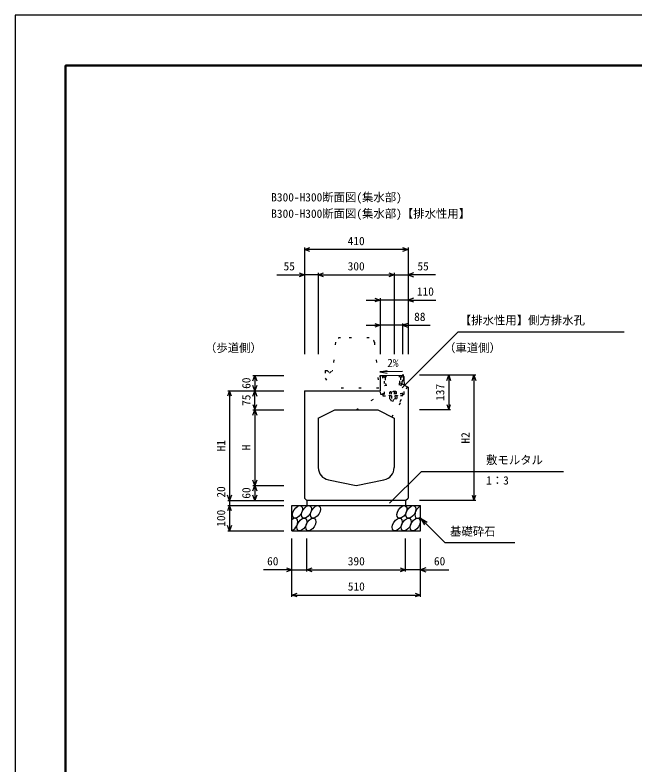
# Model space of a CAD drawing. Units: millimetres, scale not verified. Extents: x -12600 to 12600, y -5940 to 5940.
# Drawn here: x -12600 to -10147, y -2970 to 0 of the extents above; entities that cross this region are included whole.
import ezdxf
from ezdxf.enums import TextEntityAlignment as Align

# ---------------------------------------------------------------- set-up
doc = ezdxf.new("R2010")
doc.units = ezdxf.units.MM
doc.header["$LTSCALE"] = 40
doc.linetypes.add('DOTTED', pattern=[1.75, 0.25, -1.5])
for name, color, linetype, lineweight in [('0-0_DIM', 7, 'Continuous', 25), ('0-1_Defpoints', 5, 'Continuous', 25), ('0-2_HATCH', 6, 'DOTTED', 25), ('0-5_OUTLINE', 3, 'Continuous', 25), ('0-6_OUTLINE2', 4, 'DOTTED', 25), ('0-7_TXT', 7, 'Continuous', 25), ('0-8_WAKU', 3, 'Continuous', 25)]:
    doc.layers.add(name, color=color, linetype=linetype, lineweight=lineweight)
doc.styles.add('ＭＳ ゴシック', font='')
doc.styles.get('ＭＳ ゴシック').set_extended_font_data('MS Gothic')

msp = doc.modelspace()

# ---------------------------------------------------------------- linework, layer by layer
at = {"layer": '0-0_DIM'}
for p, q in [((-11455, -921.3), (-11455, -1342.94)), ((-11045, -928.8), (-11455, -928.8)), ((-11045, -921.3), (-11045, -1342.94)), ((-11563.38, -1028.8), (-11455, -1028.8)), ((-11400, -1028.8), (-11455, -1028.8)), ((-11400, -1021.3), (-11400, -1342.94)), ((-11400, -1028.8), (-11100, -1028.8)), ((-11100, -1021.3), (-11100, -1342.94)), ((-11100, -1028.8), (-11045, -1028.8)), ((-10936.62, -1028.8), (-11045, -1028.8)), ((-11155, -1121.3), (-11155, -1342.94)), ((-11210, -1128.8), (-11155, -1128.8)), ((-11045, -1128.8), (-11155, -1128.8)), ((-11045, -1128.8), (-10935, -1128.8)), ((-11210, -1228.8), (-11155, -1228.8)), ((-11067, -1228.8), (-11155, -1228.8)), ((-11067, -1221.3), (-11067, -1342.94)), ((-11067, -1228.8), (-10957, -1228.8)), ((-11068.17, -1476.24), (-10846.03, -1254.1)), ((-10846.03, -1254.1), (-10190.13, -1254.1)), ((-11658.5, -1427.94), (-11536, -1427.94)), ((-11651, -1427.94), (-11651, -1487.94)), ((-10776.5, -1425.94), (-10999, -1425.94)), ((-10884, -1425.94), (-10884, -1562.94)), ((-10784, -1425.94), (-10784, -1922.94)), ((-11758.5, -1487.94), (-11536, -1487.94)), ((-11751, -1487.94), (-11751, -1922.94)), ((-11651, -1562.94), (-11651, -1487.94)), ((-11658.5, -1562.94), (-11536, -1562.94)), ((-11651, -1562.94), (-11651, -1862.94)), ((-10876.5, -1562.94), (-10999, -1562.94)), ((-11117.89, -1933.75), (-10991.66, -1807.52)), ((-10991.66, -1807.52), (-10430.19, -1807.52)), ((-11658.5, -1862.94), (-11536, -1862.94)), ((-11651, -1862.94), (-11651, -1922.94)), ((-11758.5, -1922.94), (-11536, -1922.94)), ((-11751, -1922.94), (-11751, -1942.94)), ((-10776.5, -1922.94), (-10999, -1922.94)), ((-11758.5, -1942.94), (-11536, -1942.94)), ((-11751, -1942.94), (-11751, -2042.94)), ((-10995, -1992.94), (-10899.24, -2088.7)), ((-10995, -1992.94), (-10969.02, -2007.94)), ((-10995, -1992.94), (-10980, -2018.92)), ((-11758.5, -2042.94), (-11536, -2042.94)), ((-11505, -2304.31), (-11505, -2072.94)), ((-11445, -2204.31), (-11445, -2072.94)), ((-11055, -2204.31), (-11055, -2072.94)), ((-10995, -2304.31), (-10995, -2072.94)), ((-10899.24, -2088.7), (-10621.69, -2088.7)), ((-11505, -2196.81), (-11616.79, -2196.81)), ((-11505, -2196.81), (-11445, -2196.81)), ((-11445, -2196.81), (-11055, -2196.81)), ((-10995, -2196.81), (-11055, -2196.81)), ((-10995, -2196.81), (-10883.21, -2196.81)), ((-11505, -2296.81), (-10995, -2296.81))]:
    msp.add_line(p, q, dxfattribs=at)
for points in [[(-11433.86, -936.5), (-11455, -928.8), (-11433.86, -921.11)], [(-11066.14, -921.11), (-11045, -928.8), (-11066.14, -936.5)], [(-11476.14, -1021.11), (-11455, -1028.8), (-11476.14, -1036.5)], [(-11378.86, -1036.5), (-11400, -1028.8), (-11378.86, -1021.11)], [(-11121.14, -1021.11), (-11100, -1028.8), (-11121.14, -1036.5)], [(-11023.86, -1021.11), (-11045, -1028.8), (-11023.86, -1036.5)], [(-11176.14, -1121.11), (-11155, -1128.8), (-11176.14, -1136.5)], [(-11023.86, -1121.11), (-11045, -1128.8), (-11023.86, -1136.5)], [(-11176.14, -1221.11), (-11155, -1228.8), (-11176.14, -1236.5)], [(-11045.86, -1221.11), (-11067, -1228.8), (-11045.86, -1236.5)], [(-11658.7, -1449.09), (-11651, -1427.94), (-11643.3, -1449.09)], [(-10891.7, -1447.09), (-10884, -1425.94), (-10876.3, -1447.09)], [(-10791.7, -1447.09), (-10784, -1425.94), (-10776.3, -1447.09)], [(-11643.3, -1466.8), (-11651, -1487.94), (-11658.7, -1466.8)], [(-11743.3, -1509.09), (-11751, -1487.94), (-11758.7, -1509.09)], [(-11658.7, -1509.09), (-11651, -1487.94), (-11643.3, -1509.09)], [(-11658.7, -1541.8), (-11651, -1562.94), (-11643.3, -1541.8)], [(-10891.7, -1541.8), (-10884, -1562.94), (-10876.3, -1541.8)], [(-11658.7, -1584.09), (-11651, -1562.94), (-11643.3, -1584.09)], [(-11643.3, -1841.8), (-11651, -1862.94), (-11658.7, -1841.8)], [(-11658.7, -1884.09), (-11651, -1862.94), (-11643.3, -1884.09)], [(-11743.3, -1901.8), (-11751, -1922.94), (-11758.7, -1901.8)], [(-11643.3, -1901.8), (-11651, -1922.94), (-11658.7, -1901.8)], [(-10791.7, -1901.8), (-10784, -1922.94), (-10776.3, -1901.8)], [(-11743.3, -1964.09), (-11751, -1942.94), (-11758.7, -1964.09)], [(-11743.3, -2021.8), (-11751, -2042.94), (-11758.7, -2021.8)], [(-11526.14, -2189.11), (-11505, -2196.81), (-11526.14, -2204.5)], [(-11423.86, -2204.5), (-11445, -2196.81), (-11423.86, -2189.11)], [(-11076.14, -2189.11), (-11055, -2196.81), (-11076.14, -2204.5)], [(-10973.86, -2189.11), (-10995, -2196.81), (-10973.86, -2204.5)], [(-11483.86, -2304.5), (-11505, -2296.81), (-11483.86, -2289.11)], [(-11016.14, -2289.11), (-10995, -2296.81), (-11016.14, -2304.5)]]:
    msp.add_lwpolyline(points, dxfattribs=at)
at = {"layer": '0-1_Defpoints'}
msp.add_lwpolyline([(-12600, -5940), (-4200, -5940), (-4200, 0), (-12600, 0)], close=True, dxfattribs=at)
at = {"layer": '0-2_HATCH'}
for p, q in [((-11066.07, -1506.12), (-11067.72, -1426.14)), ((-11137.68, -1501.6), (-11138.54, -1459.6)), ((-11138.4, -1466.6), (-11073.41, -1465.27)), ((-11073.56, -1458.27), (-11072.69, -1500.26)), ((-11060.18, -1501), (-11060.86, -1467.76)), ((-11144.16, -1502.73), (-11153.16, -1502.91)), ((-11066.2, -1500.12), (-11144.18, -1501.73)), ((-11120.06, -1507.23), (-11087.07, -1506.56)), ((-11117.13, -1521.18), (-11117.39, -1508.68)), ((-11114.5, -1491.74), (-11116.96, -1493.67)), ((-11116.81, -1501.17), (-11116.96, -1493.67)), ((-11090.57, -1500.63), (-11116.81, -1501.17)), ((-11116.57, -1493.32), (-11114.5, -1491.74)), ((-11093.26, -1491.3), (-11114.5, -1491.74)), ((-11110.56, -1501.04), (-11110.72, -1493.54)), ((-11110.46, -1508.54), (-11110.2, -1521.03)), ((-11096.81, -1500.75), (-11096.97, -1493.26)), ((-11096.61, -1508.25), (-11096.35, -1520.75)), ((-11091.13, -1492.79), (-11093.26, -1491.3)), ((-11090.57, -1500.63), (-11090.72, -1493.13)), ((-11089.68, -1508.11), (-11089.42, -1520.61)), ((-11087.07, -1506.56), (-11087.04, -1508.06)), ((-11066.18, -1501.12), (-11060.18, -1501)), ((-11089.42, -1520.61), (-11117.13, -1521.18))]:
    msp.add_line(p, q, dxfattribs=at)
at = {"layer": '0-2_HATCH', "linetype": 'Continuous'}
msp.add_line((-11061.4, -1441.39), (-11060.86, -1467.76), dxfattribs=at)
at = {"layer": '0-2_HATCH'}
for points in [[(-11153.16, -1502.91), (-11154.7, -1427.93), (-11145.7, -1427.74)], [(-11145.7, -1427.74), (-11144.06, -1507.73), (-11066.07, -1506.12)], [(-11138.54, -1459.6), (-11137.54, -1459.58), (-11138.04, -1435.59), (-11139.04, -1435.61), (-11139.18, -1428.61), (-11074.2, -1427.27)], [(-11134.18, -1428.51), (-11134.04, -1435.51), (-11135.04, -1435.53), (-11134.55, -1459.52), (-11133.55, -1459.5), (-11133.4, -1466.5)], [(-11078.41, -1465.37), (-11078.56, -1458.37), (-11077.56, -1458.35), (-11078.05, -1434.35), (-11079.05, -1434.38), (-11079.19, -1427.38)], [(-11074.2, -1427.27), (-11074.05, -1434.27), (-11075.05, -1434.29), (-11074.56, -1458.29), (-11073.56, -1458.27)], [(-11061.4, -1441.39), (-11061.72, -1426.02), (-11067.72, -1426.14)], [(-11087.04, -1508.06), (-11120.03, -1508.73), (-11120.06, -1507.23)]]:
    msp.add_lwpolyline(points, dxfattribs=at)
for centre, radius, start, end in [((-11113.77, -1496.88), 4.53, 47.57461, 134.78335), ((-11103.47, -1511.68), 19.53, 70.56972, 111.78823), ((-11093.78, -1496.47), 4.53, 47.57461, 134.78335), ((-11103.28, -1520.89), 11, 181.1783, 1.1783)]:
    msp.add_arc(centre, radius, start, end, dxfattribs=at)
at = {"layer": '0-2_HATCH', "linetype": 'Continuous'}
for centre in [(-11482.11, -1967.94), (-11446.63, -1967.94), (-11411.16, -1967.94), (-11068.95, -1967.94), (-11033.48, -1967.94), (-11465.23, -2017.94), (-11429.75, -2017.94), (-11087.55, -2017.94), (-11052.07, -2017.94), (-11016.59, -2017.94)]:
    msp.add_ellipse(centre, major_axis=(14.54, 23.54), ratio=0.5792, dxfattribs=at)
for centre, start_param, end_param in [((-10998, -1967.94), 0.6666252, 4.1103269), ((-11500.7, -2017.94), 3.7419964, 7.318141)]:
    msp.add_ellipse(centre, major_axis=(14.54, 23.54), ratio=0.5792, start_param=start_param, end_param=end_param, dxfattribs=at)
at = {"layer": '0-5_OUTLINE', "linetype": 'DOTTED'}
for p, q in [((-11331.81, -1295.99), (-11343, -1407.94)), ((-11198.1, -1277.94), (-11311.9, -1277.94)), ((-11178.2, -1295.95), (-11160, -1477.94)), ((-11373, -1407.94), (-11373, -1437.94)), ((-11373, -1407.94), (-11365, -1407.94)), ((-11373, -1437.94), (-11350, -1477.94)), ((-11160, -1477.94), (-11350, -1477.94))]:
    msp.add_line(p, q, dxfattribs=at)
at = {"layer": '0-5_OUTLINE'}
for p, q in [((-11155, -1427.94), (-11067, -1426.13)), ((-11155, -1427.94), (-11155, -1487.94)), ((-11067, -1426.13), (-11061, -1432)), ((-11045, -1473.94), (-11045, -1912.94)), ((-11455, -1487.94), (-11155, -1487.94)), ((-11455, -1487.94), (-11455, -1912.94)), ((-11400, -1596.94), (-11335, -1562.94)), ((-11335, -1562.94), (-11165, -1562.94)), ((-11400, -1596.94), (-11400, -1791.95)), ((-11359.81, -1840.98), (-11250, -1862.94)), ((-11250, -1862.94), (-11140.19, -1840.98)), ((-11455, -1912.94), (-11445, -1922.94)), ((-11055, -1922.94), (-11445, -1922.94)), ((-11445, -1922.94), (-11445, -1942.94)), ((-11055, -1922.94), (-11045, -1912.94)), ((-11055, -1922.94), (-11055, -1942.94)), ((-11505, -1942.94), (-10995, -1942.94)), ((-11505, -2042.94), (-11505, -1942.94)), ((-10995, -2042.94), (-10995, -1942.94)), ((-11505, -2042.94), (-10995, -2042.94))]:
    msp.add_line(p, q, dxfattribs=at)
at = {"layer": '0-5_OUTLINE', "linetype": 'DOTTED'}
msp.add_lwpolyline([(-11365, -1407.94), (-11355, -1417.94), (-11345, -1407.94), (-11343, -1407.94)], dxfattribs=at)
at = {"layer": '0-5_OUTLINE'}
for points in [[(-11061, -1432), (-11061, -1440.94), (-11070, -1450.94)], [(-11070, -1450.94), (-11070, -1460.94), (-11045, -1473.94)], [(-11165, -1562.94), (-11100, -1596.94), (-11100, -1791.95)]]:
    msp.add_lwpolyline(points, dxfattribs=at)
at = {"layer": '0-5_OUTLINE', "linetype": 'DOTTED'}
for centre, start, end in [((-11311.9, -1297.94), 90, 174.40835), ((-11198.1, -1297.94), 4.08463, 90)]:
    msp.add_arc(centre, 20, start, end, dxfattribs=at)
at = {"layer": '0-5_OUTLINE'}
for centre, start, end in [((-11350, -1791.95), 180, 258.69007), ((-11150, -1791.95), 281.30993, 0)]:
    msp.add_arc(centre, 50, start, end, dxfattribs=at)
at = {"layer": '0-6_OUTLINE2'}
for p, q in [((-11070, -1460.94), (-11132.01, -1580.2)), ((-11048.71, -1472.01), (-11101.6, -1595.58)), ((-11250.08, -1562.94), (-11153.16, -1502.91)), ((-11108.86, -1592.31), (-11060.18, -1501))]:
    msp.add_line(p, q, dxfattribs=at)
at = {"layer": '0-7_TXT'}
msp.add_line((-11156.83, -1413.5), (-11127.19, -1418.15), dxfattribs=at)
msp.add_lwpolyline([(-11066.41, -1411.78), (-11156.83, -1413.5), (-11127.39, -1407.73)], dxfattribs=at)
at = {"layer": '0-8_WAKU', "lineweight": 50}
msp.add_lwpolyline([(-12400, -5740), (-4400, -5740), (-4400, -200), (-12400, -200)], close=True, dxfattribs=at)

# ---------------------------------------------------------------- texts
at = {"layer": '0-0_DIM', "style": 'ＭＳ ゴシック'}
for s, p in [('410', (-11283.75, -921.3)), ('55', (-11537.34, -1021.3)), ('300', (-11283.75, -1021.3)), ('55', (-11007.66, -1021.3)), ('110', (-11009.93, -1121.3)), ('88', (-11020.68, -1221.3)), ('【排水性用】側方排水孔', (-10839.84, -1235.36)), ('（歩道側）', (-11848.39, -1344.65)), ('（車道側）', (-10902.57, -1344.65)), ('敷モルタル', (-10736.06, -1788.78)), ('1：3', (-10736.06, -1869.47)), ('基礎砕石', (-10878.68, -2071.53)), ('60', (-11602.5, -2189.31)), ('390', (-11283.22, -2189.31)), ('60', (-10942.5, -2189.31)), ('510', (-11283.22, -2289.31))]:
    msp.add_text(s, height=32.99, dxfattribs=at).set_placement(p, align=Align.BOTTOM_LEFT)
for s, p in [('60', (-11658.5, -1480.44)), ('137', (-10891.5, -1528.19)), ('75', (-11658.5, -1547.94)), ('H2', (-10791.5, -1696.94)), ('H1', (-11758.5, -1727.94)), ('H', (-11658.5, -1724.19)), ('20', (-11758.5, -1911.13)), ('60', (-11658.5, -1915.44)), ('100', (-11758.5, -2026.69))]:
    msp.add_text(s, height=32.99, rotation=90, dxfattribs=at).set_placement(p, align=Align.BOTTOM_LEFT)
at = {"layer": '0-7_TXT', "style": 'ＭＳ ゴシック'}
for s, p in [('B300-H300断面図(集水部)', (-11586.24, -748.2)), ('B300-H300断面図(集水部)【排水性用】', (-11586.24, -813.07)), ('2%', (-11127.26, -1404.17))]:
    msp.add_text(s, height=32.99, dxfattribs=at).set_placement(p, align=Align.BOTTOM_LEFT)

doc.saveas('drawing.dxf')
